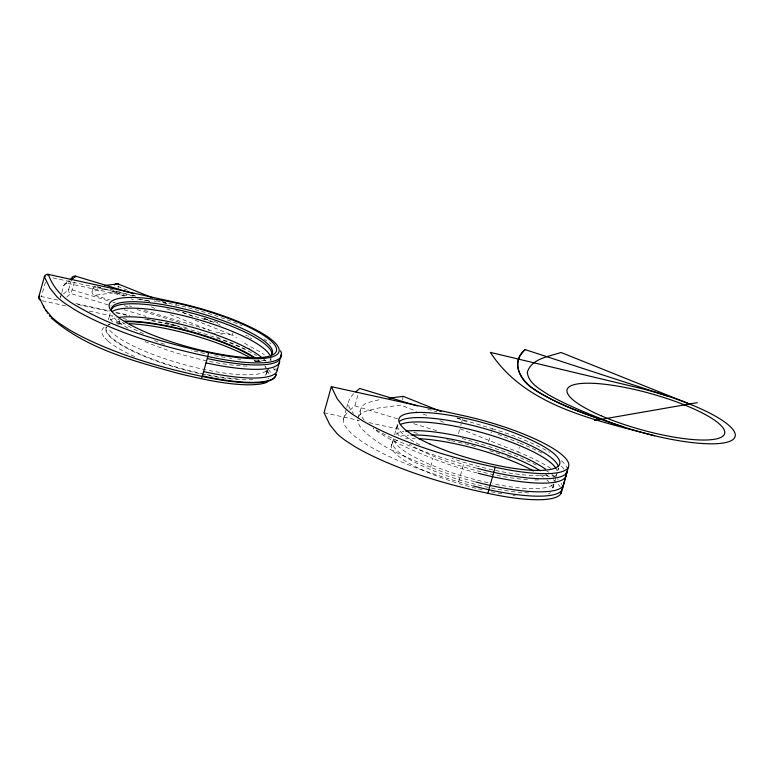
<?xml version="1.0" encoding="UTF-8"?>
<svg xmlns="http://www.w3.org/2000/svg" width="774" height="774" viewBox="0 0 774 774"><rect width="100%" height="100%" fill="white"/><g stroke="black" fill="none" stroke-linecap="round" stroke-linejoin="round"><path stroke-width="0.58" stroke-dasharray="3.87 2.9" d="M347.004 412.919L344.198 416.963L343.395 420.34A128.387 29.315 15.6 0 0 345.059 425.942L348.716 430.76A134.473 30.708 15.6 0 0 365.889 444.092C394.624 461.43 426.687 472.169 458.653 481.825A92.745 21.179 15.6 0 0 471.85 485.588M353.737 393.666L349.596 398.513L348.252 402.944A128.387 29.315 15.6 0 0 349.916 408.546L351.502 410.907M45.414 282.104L41.39 296.519A3.27 0.764 -77.6 0 0 41.264 297.023M61.533 293.569L60.595 296.945L61.02 296.442M61.852 292.437L63.739 285.683L69.205 280.488M71.479 279.414L68.654 289.544L63.429 294.033M74.449 282.007L71.053 293.298L66.777 297.081M252.885 379.328A83.476 19.06 15.6 0 1 157.509 361.468A83.476 19.06 15.6 0 1 106.57 326.976L106.038 328.041L106.28 327.334M108.399 319.749L109.918 314.312M117.832 289.224L118.548 286.661A3.27 1.374 -68.2 0 0 118.615 286.39M173.918 325.09L170.715 324.374L170.58 324.877A3.27 0.764 -77.6 0 0 170.503 325.157M175.93 305.691L176.153 304.917A3.27 0.764 -77.6 0 1 176.23 304.646M204.578 319.256L204.849 318.278M233.071 332.568L232.355 335.132L236.534 337.89M268.046 368.627L266.846 373.687L266.082 370.543M270.474 359.929L271.384 356.65M343.501 419.179L346.423 408.74M346.742 407.579L348.358 401.783M349.877 410.162L354.898 405.866L358.139 394.276M358.014 418.173L360.442 409.475L362.387 406.06A128.387 29.315 15.6 0 1 368.018 402.557L380.644 399.365M402.345 399.616L403.254 396.356M391.518 445.65L393.492 438.597M394.576 434.649L397.536 424.094M474.685 481.689A92.745 21.179 15.6 0 1 430.508 467.254L432.937 458.556C412.252 450.216 391.267 441.731 373.174 428.448M458.479 433.604L459.843 428.709M460.753 425.448L461.207 423.823M461.662 422.188L462.571 418.928M458.653 481.825L463.51 464.429C432.569 455.102 401.6 444.711 373.552 428.38M536.276 465.097A92.745 21.179 15.6 0 0 487.417 446.085L487.726 445.002M488.636 441.741L490.155 436.304M491.064 433.043L491.364 431.96M491.974 429.783L492.274 428.69L456.554 417.854M550.904 468.512A92.745 21.179 15.6 0 0 517.98 452.016L519.344 447.12M520.254 443.86L520.409 443.318A92.745 21.179 15.6 0 1 542.235 453.274M555.819 477.722L552.559 489.41A83.476 19.06 15.6 0 0 551.417 485.085M556.138 476.561L558.576 467.854M106.135 327.837L106.57 326.976M358.73 416.393L359.958 414.758A128.387 29.315 15.6 0 1 365.589 411.255L378.215 408.062L400.826 405.054L416.451 411.313M63.652 285.664A3.454 3.27 -31.6 0 1 67.88 283.39L69.699 281.446M64.339 284.532L69.041 280.024M92.812 288.654A3.454 3.348 38.8 0 1 97.06 286.68L97.514 286.554M92.087 291.227A3.454 3.348 38.8 0 0 94.66 295.271L115.432 292.562L124.382 296.152M100.862 287.483L92.899 288.692L92.183 291.247L105.603 289.35M117.706 324.093L122.427 323.822M186.37 327.46L183.264 327.015M221.451 333.159L232.355 335.132L192.329 319.091M219.661 332.801L215.269 331.843M179.423 326.338L174.324 325.177M52.835 277.856L136.214 296.161M162.056 301.831L176.153 304.917A92.745 21.179 15.6 0 1 242.127 325.728M67.899 283.342L125.243 295.929M139.291 299.016L149.827 301.328M75.92 303.563L109.86 311.013M115.713 312.299L129.751 315.376M147.312 319.236L150.824 320.001M151.994 320.262L170.715 324.374M57.827 300.128L41.39 296.519A3.27 0.745 15.6 0 0 40.577 296.374M77.797 304.511L110.682 311.728M116.555 313.015L127.12 315.337M144.738 319.207L170.58 324.877A92.745 21.179 15.6 0 1 256.465 355.45M42.26 300.757L65.751 305.914M89.242 311.071L115.084 316.74M123.298 318.54L126.83 319.314M324.045 412.745L359.446 420.524M368.888 422.594L401.919 429.841M413.722 432.434L418.444 433.469M446.762 439.68L450.304 440.464M451.484 440.725L455.015 441.499M245.716 335.326L246.935 335.684M211.573 330.885L203.049 328.224M156.619 300.738L167.242 303.911M110.092 289.166L133.225 296.181M145.947 300.051L151.733 301.802M97.079 286.632L128.291 296.103M137.53 298.909L144.467 301.009M175.679 310.48L213.972 322.284M94.651 295.329L109.676 299.886M129.326 305.846L131.638 306.552M144.351 310.413L202.149 327.953M108.108 300.776L72.243 289.892A3.27 0.745 15.6 0 0 68.654 289.544A3.27 3.154 48.8 0 0 70.879 293.588L111.321 305.865M112.733 302.179L115.045 302.876M124.295 305.691L127.768 306.746M137.027 309.552L182.132 323.242M124.033 309.716L145.976 316.382M165.626 322.342L177.178 325.844M427.741 409.107L436.962 411.903M354.898 405.866L397.536 418.811M413.664 423.707L436.72 430.702M462.068 438.394L487.417 446.085M247.545 335.868L248.744 336.264M430.508 467.254C406.447 457.105 380.479 447.982 361.864 428.902A134.473 30.708 15.6 0 1 357.801 420.089M204.259 318.414L214.688 322.565M456.815 417.825L469.083 422.739M498.088 434.369L519.286 442.863M162.608 301.802L167.919 303.843M203.997 318.395L211.824 321.529M127.439 290.231L118.548 286.661A3.27 0.745 15.6 0 0 114.329 285.819A3.27 2.796 82.8 0 1 114.417 285.548M154.123 300.922L156.348 301.821M183.032 312.512L195.271 317.417M132.286 295.02L134.512 295.91M144.515 299.925L146.741 300.815M166.758 308.836L173.424 311.506M423.146 413.993L428.719 416.228M439.874 420.708L445.456 422.943M459.959 428.757L517.98 452.016M131.096 298.841L133.331 299.732M151.23 306.91L155.7 308.7M170.241 314.534L209.396 330.227M220.251 338.548L218.152 337.59M217.523 323.764L218.22 324.093M217.804 337.425L216.401 336.748M218.907 324.412L220.28 325.09M247.844 345.243L242.01 341.547M254.617 360.578L256.32 361.739M352.189 411.729L353.573 413.364M546.744 470.931A92.745 21.179 15.6 0 1 548.785 472.227M552.462 474.772A92.745 21.179 15.6 0 1 558.122 479.57M561.053 483.169A92.745 21.179 15.6 0 1 561.934 484.814M476.707 468.193A92.745 21.179 15.6 0 1 463.51 464.429M492.274 428.69A92.745 21.179 15.6 0 1 549.627 452.345M561.45 460.714A92.745 21.179 15.6 0 1 566.791 467.428M553.41 483.789A83.476 19.06 15.6 0 1 551.446 489.158M528.652 492.903A83.476 19.06 15.6 0 1 432.985 470.534A83.476 19.06 15.6 0 1 394.624 438.752M400.516 436.246A83.476 19.06 15.6 0 1 408.749 435.104M546.27 475.023A83.476 19.06 15.6 0 1 547.895 476.387M546.338 475.013A83.476 19.06 15.6 0 1 451.977 458.431M419.605 444.837A83.476 19.06 15.6 0 1 397.372 424.684M558.412 468.444A83.476 19.06 15.6 0 1 557.735 470.234M477.113 472.991A92.745 21.179 15.6 0 1 432.937 458.556M561.45 466.238A92.745 21.179 15.6 0 1 564.294 469.537M364.302 420.205A134.473 30.708 15.6 0 1 360.442 409.475M556.516 474.607A83.476 19.06 15.6 0 1 553.739 476.997M538.627 479.89A83.476 19.06 15.6 0 1 533.421 479.909M527.539 479.657A83.476 19.06 15.6 0 1 409.427 444.083M399.132 435.859A83.476 19.06 15.6 0 1 398.262 425.729M556.477 469.267A83.476 19.06 15.6 0 1 557.048 470.766M552.655 484.834A83.476 19.06 15.6 0 1 492.651 483.711M487.988 482.715A83.476 19.06 15.6 0 1 393.869 439.796M395.833 434.427A83.476 19.06 15.6 0 1 403.951 431.457M551.775 474.704A83.476 19.06 15.6 0 1 553.623 477.181M458.469 442.264A92.745 21.179 15.6 0 1 477.848 447.159M489.739 450.681A92.745 21.179 15.6 0 1 502.752 455.015M506.989 456.544A92.745 21.179 15.6 0 1 511.179 458.111M546.173 474.772A92.745 21.179 15.6 0 1 549.917 477.239M553.304 479.745A92.745 21.179 15.6 0 1 560.134 486.865M550.449 492.728A83.476 19.06 15.6 0 1 548.321 493.986M515.252 495.592A83.476 19.06 15.6 0 1 512.92 495.321M501.804 493.725A83.476 19.06 15.6 0 1 488.123 491.122M482.27 489.816A83.476 19.06 15.6 0 1 407.366 462.262A83.476 19.06 15.6 0 1 398.494 440.087M405.566 438.848A83.476 19.06 15.6 0 1 415.29 438.558M540.175 474.955A83.476 19.06 15.6 0 1 543.445 477.21M546.899 479.967A83.476 19.06 15.6 0 1 548.979 481.96M267.078 372.023A83.476 19.06 15.6 0 1 264.969 375.351M237.425 378.863A83.476 19.06 15.6 0 1 147.195 356.998A83.476 19.06 15.6 0 1 106.715 326.473M108.147 324.945A83.476 19.06 15.6 0 1 109.492 324.074M116.264 321.965A83.476 19.06 15.6 0 1 122.273 321.297M257.965 359.823A83.476 19.06 15.6 0 1 260.635 361.903M264.805 366.063A83.476 19.06 15.6 0 1 265.937 367.698M264.96 360.2A83.476 19.06 15.6 0 1 253.369 361.7M164.494 344.266A83.476 19.06 15.6 0 1 152.052 339.612M127.933 328.176A83.476 19.06 15.6 0 1 112.037 315.202M60.469 298.058A3.454 3.27 -31.6 0 1 60.507 296.926M116.942 291.218A3.27 1.374 -68.2 0 1 115.432 292.562A3.27 2.796 82.8 0 1 113.585 290.24M263.412 359.755A92.745 21.179 15.6 0 1 265.143 360.955M273.406 368.405A92.745 21.179 15.6 0 1 274.518 369.991M256.533 360.374A89.465 20.434 15.6 0 1 258.951 361.913M265.424 366.721A89.465 20.434 15.6 0 1 266.169 367.379M268.152 369.324A89.465 20.434 15.6 0 1 271.161 373.523M215.395 333.788A57.789 37.994 26.7 0 1 211.515 332.839M222.206 334.204A79.229 23.443 17.3 0 1 220.358 333.846M214.388 321.423A57.789 53.029 -5.7 0 1 217.978 322.961M246.945 366.102A83.476 19.06 15.6 0 1 144.67 341.421M112.656 322.052A83.476 19.06 15.6 0 1 110.353 313.451M270.707 359.001A83.476 19.06 15.6 0 1 270.039 360.8M266.169 371.017A83.476 19.06 15.6 0 1 185.334 364.922A83.476 19.06 15.6 0 1 108.389 328.263M109.985 320.175A83.476 19.06 15.6 0 1 116.323 317.862M264.069 359.591A83.476 19.06 15.6 0 1 265.298 360.897M182.79 328.882A57.789 38.032 4.8 0 1 178.755 328.157M250.515 346.713A92.745 21.179 15.6 0 1 264.321 354.627M270.213 359.01A92.745 21.179 15.6 0 1 271.577 360.2M250.999 349.519A49.517 26.635 58.6 0 1 248.164 348.203M276.608 368.801A87.597 11.407 37.8 0 1 275.109 369.159M233.284 341.508A87.597 31.947 -1.9 0 1 234.116 341.653M249.576 337.783A49.517 35.991 -35.5 0 1 251.831 338.577M223.696 339.97A92.745 21.179 15.6 0 1 245.203 349.026M264.331 359.784A92.745 21.179 15.6 0 1 266.14 361.071M274.306 368.937A92.745 21.179 15.6 0 1 275.138 370.32M223.657 342.389A49.681 34.259 41.2 0 1 219.98 340.966M263.837 338.944A92.745 21.179 15.6 0 1 270.997 343.675M108.012 325.448A83.476 19.06 15.6 0 1 110.14 324.19M116.129 322.477A83.476 19.06 15.6 0 1 122.137 321.8M257.829 360.326A83.476 19.06 15.6 0 1 259.648 361.719M266.788 370.485A83.476 19.06 15.6 0 1 266.256 374.326M240.743 359.271A83.476 19.06 15.6 0 1 237.463 358.981M231.687 358.343A83.476 19.06 15.6 0 1 229.278 358.033M225.021 357.414A83.476 19.06 15.6 0 1 211.554 355.014M204.568 353.515A83.476 19.06 15.6 0 1 191.352 350.274M143.432 333.652A83.476 19.06 15.6 0 1 117.919 318.936M268.549 378.322A86.814 19.824 15.6 0 1 267.93 379.115M134.686 356.63A86.814 19.824 15.6 0 1 107.625 340.744M103.803 336.719A86.814 19.824 15.6 0 1 104.877 326.87M116.584 323.851A86.814 19.824 15.6 0 1 123.975 323.542M253.94 359.881A86.814 19.824 15.6 0 1 257.074 361.874M267.214 370.678A86.814 19.824 15.6 0 1 269.091 374.287M107.721 340.753A86.098 19.66 15.6 0 1 103.929 336.758"/><path stroke-width="1.16" d="M75.813 276.84L75.813 276.134L71.45 279.849M277.15 370.533L279.578 361.835M331.33 386.661L337.116 398.629L344.256 407.511A128.387 29.315 15.6 0 0 352.838 414.506L361.506 420.127A134.473 30.708 15.6 0 0 389.661 434.446C423.446 449.346 459.098 459.562 495.167 467.215A92.745 21.179 15.6 0 0 567.419 460.772A92.745 21.179 15.6 0 0 463.481 415.667L331.33 386.661L324.045 412.745L329.83 424.723L336.971 433.604A128.387 29.315 15.6 0 0 345.552 440.59L354.221 446.221A134.473 30.708 15.6 0 0 382.375 460.54C416.16 475.43 451.813 485.656 487.881 493.299A92.745 21.179 15.6 0 0 561.547 491.238M487.881 493.299L495.167 467.215M561.092 493.212L568.377 467.119M562.321 489.052L567.178 471.656M667.962 396.191L525.178 349.625C506.564 365.967 526.126 386.371 542.129 394.266C567.719 408.798 595.912 417.786 623.709 427.035M525.178 349.625C510.588 361.419 519.847 381.379 533.789 388.867C554.213 402.848 577.801 411.168 600.953 419.44M133.505 293.723L75.736 276.192A3.27 3.154 48.8 0 0 71.798 278.282L70.26 279.598M355.759 391.886L359.755 388.471L417.37 405.963M594.413 420.572L697.268 402.654M104.819 285.48L117.861 283.864L152.536 297.767M388.993 398.126L403.254 396.356L441.19 411.565M275.931 374.355A92.745 21.179 15.6 0 1 202.256 376.425C166.187 368.772 130.535 358.556 96.75 343.656A134.473 30.708 15.6 0 1 68.596 329.337L59.927 323.716A128.349 29.306 15.6 0 1 51.413 316.789L44.457 308.255L38.816 296.703L44.389 276.744A3.27 3.125 -24.6 0 1 48.375 274.402L177.565 302.76A89.465 20.434 15.6 0 1 277.827 346.278A89.465 20.434 15.6 0 1 208.119 352.489M654.669 435.772C596.096 420.089 525.846 406.892 490.368 352.383L637.002 387.464A92.706 21.169 15.6 0 1 733.413 439.177A92.706 21.169 15.6 0 1 602.124 419.227C583.741 411.787 565.252 404.376 548.002 394.498C539.788 388.964 528.371 383.275 527.297 372.246C531.515 358.41 549.24 356.553 560.976 352.46L689.547 403.999M51.113 317.872C86.33 348.774 133.767 361.023 178.001 373.349A167.329 38.207 15.6 0 0 200.737 378.554M49.43 315.869L49.962 316.537M47.117 312.648L47.466 313.18M45.84 310.548L46.14 311.071M44.234 307.471L44.476 307.984M43.538 306.001L43.76 306.494M48.375 274.402C52.961 287.744 63.033 298.329 75.272 305.12C109.211 325.283 147.186 337.619 185.286 347.255A167.329 38.207 15.6 0 0 208.022 352.46M562.524 487.069A92.745 21.179 15.6 0 1 472.885 485.859M567.381 469.673A92.745 21.179 15.6 0 1 477.742 468.464M411.081 434.998A83.476 19.06 15.6 0 1 540.281 470.805M399.481 421.356A83.476 19.06 15.6 0 1 484.456 428.612A83.476 19.06 15.6 0 1 558.267 466.393M563.704 483.944A92.745 21.179 15.6 0 1 475.826 481.989M565.978 472.972A92.745 21.179 15.6 0 1 478.255 473.291M400.39 424.471A83.476 19.06 15.6 0 1 482.947 432.898A83.476 19.06 15.6 0 1 556.051 468.483M405.799 431.176A83.476 19.06 15.6 0 1 477.229 440.687A83.476 19.06 15.6 0 1 545.651 469.305M418.753 438.674A83.476 19.06 15.6 0 1 533.499 470.96M124.604 321.191A83.476 19.06 15.6 0 1 255.555 358.139M111.572 309.078A83.476 19.06 15.6 0 1 198.125 314.834A83.476 19.06 15.6 0 1 271.935 354.627M71.866 278.243A3.27 0.745 15.6 0 1 72.417 278.127M118.741 284.793A3.27 1.374 -68.2 0 0 117.861 283.864A3.27 2.796 82.8 0 0 115.026 284.532M176.811 303.195A3.27 0.764 -77.6 0 1 177.565 302.76M280.527 350.796A92.745 21.179 15.6 0 1 207.829 356.466C171.76 348.813 136.108 338.596 102.323 323.706A134.473 30.708 15.6 0 1 74.169 309.377L65.5 303.756A128.349 29.306 15.6 0 1 56.986 296.829L50.029 288.296L44.389 276.744A3.27 0.745 15.6 0 1 45.173 276.337M208.216 352.896A3.27 0.813 -77.8 0 1 207.829 356.466L202.256 376.425A3.27 0.813 -77.8 0 1 201.404 378.418M276.066 374.006A92.745 21.179 15.6 0 1 202.401 375.922M39.6 296.297A3.27 0.745 15.6 0 0 38.816 296.703A3.27 3.125 -24.6 0 0 40.538 300.312M267.34 382.066A89.465 20.434 15.6 0 1 200.834 378.583M47.475 275.099A3.28 0.774 -77.7 0 1 48.104 274.286M277.276 369.333A92.745 21.179 15.6 0 1 203.601 371.597M279.704 360.636A92.745 21.179 15.6 0 1 206.029 362.9M280.739 354.86A92.745 21.179 15.6 0 1 207.248 358.526M112.414 311.477A83.476 19.06 15.6 0 1 193.906 318.375A83.476 19.06 15.6 0 1 269.575 354.676M118.374 317.495A83.476 19.06 15.6 0 1 191.913 327.189A83.476 19.06 15.6 0 1 261.002 356.891M125.456 321.674A83.476 19.06 15.6 0 1 253.669 357.501M111.62 310.867A83.476 19.06 15.6 0 1 198.55 312.744A83.476 19.06 15.6 0 1 270.397 355.895M129.693 323.706A86.814 19.824 15.6 0 1 154.732 326.502A86.078 19.66 15.6 0 1 166.971 328.805A86.814 19.824 15.6 0 1 249.76 357.433M111.166 310.635A86.814 19.824 15.6 0 1 161.989 300.389M223.676 354.84A86.814 19.824 15.6 0 0 274.499 344.594A86.078 19.66 15.6 0 0 270.687 340.589A86.814 19.824 15.6 0 0 233.767 320.494A86.814 19.824 15.6 0 0 174.266 302.692A86.078 19.66 15.6 0 0 162.027 300.418M111.214 310.664A86.098 19.66 15.6 0 0 115.007 314.67A86.814 19.824 15.6 0 0 211.437 352.547A86.088 19.66 15.6 0 0 223.667 354.831M430.112 444.102A83.476 19.06 15.6 0 0 559.167 465.116A83.476 19.06 15.6 0 0 448.688 415.096A83.476 19.06 15.6 0 0 430.112 444.102M600.895 415.677A81.792 18.682 15.6 0 0 724.512 433.943A81.792 18.682 15.6 0 0 612.099 385.229A81.792 18.682 15.6 0 0 600.895 415.677"/></g></svg>
